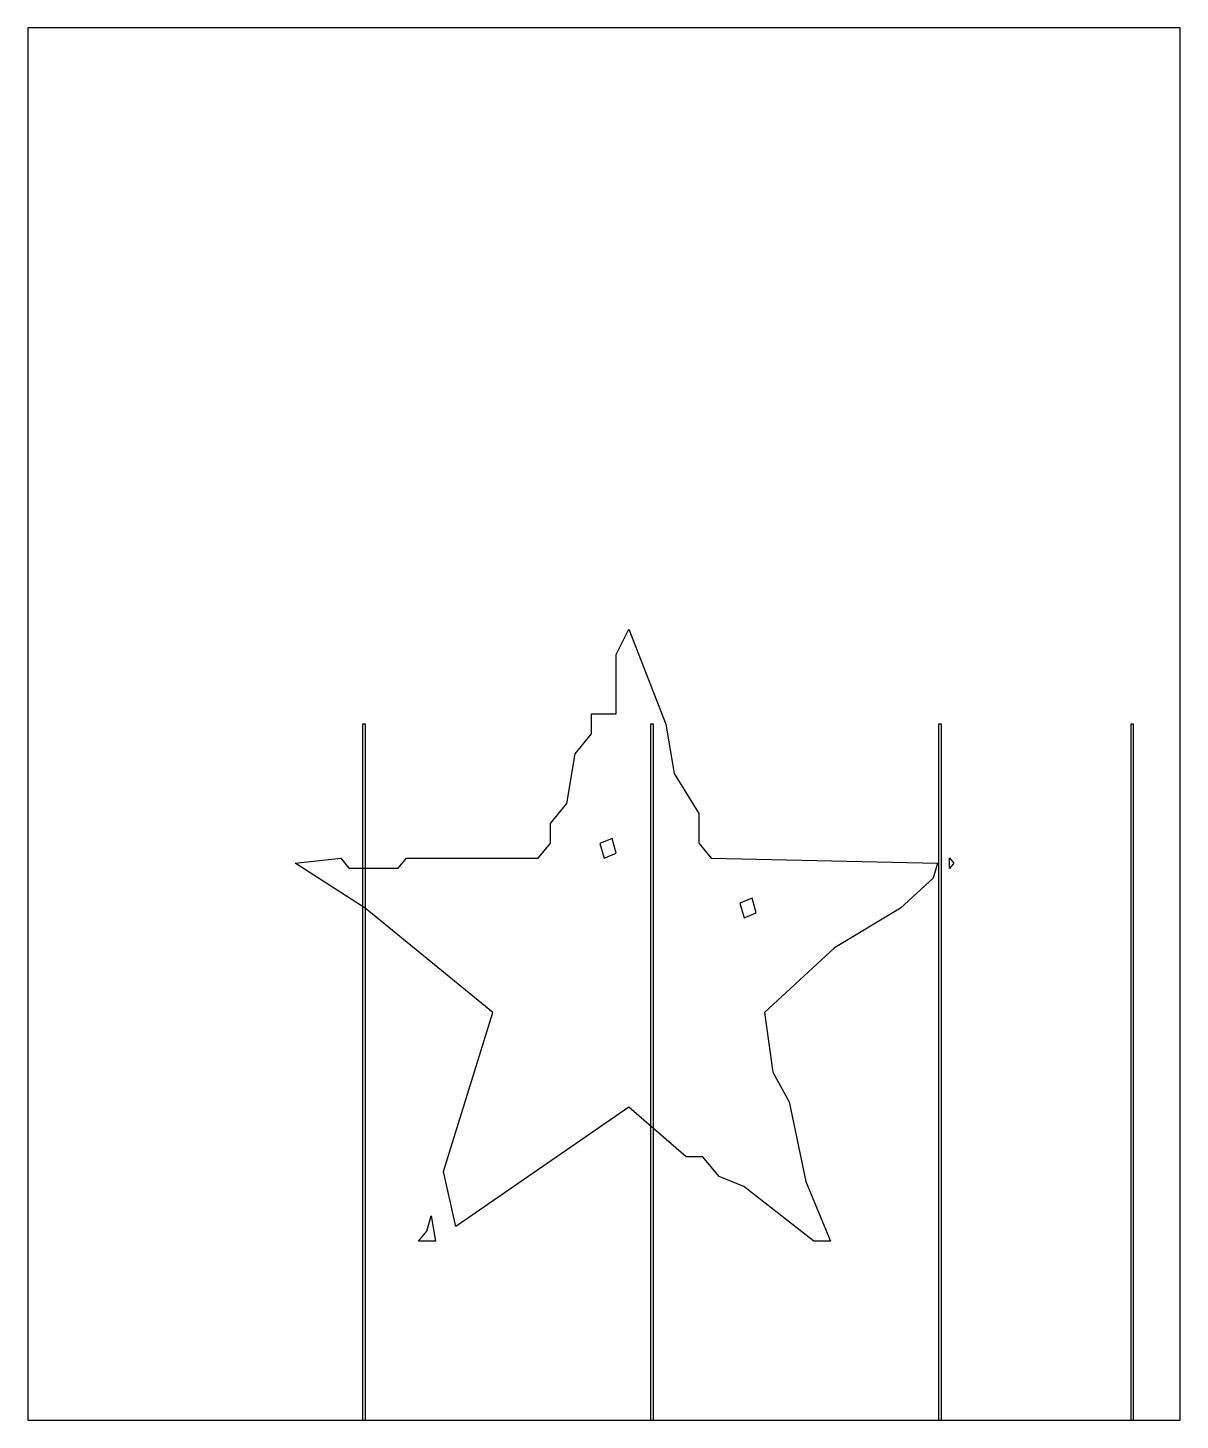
# Model space of a CAD drawing. Header units: millimetres. Extents: x 0 to 1200, y 0 to 1450.
import ezdxf

# ---------------------------------------------------------------- set-up
doc = ezdxf.new("R2010")
doc.units = ezdxf.units.MM
for name, color, linetype in [('OUTLINE', 5, 'Continuous'), ('PIECE', 3, 'Continuous'), ('SLOT', 1, 'Continuous')]:
    doc.layers.add(name, color=color, linetype=linetype)

msp = doc.modelspace()

# ---------------------------------------------------------------- linework, layer by layer
at = {"layer": 'OUTLINE'}
msp.add_lwpolyline([(0, 0), (1200, 0), (1200, 1450), (0, 1450), (0, 0)], close=True, dxfattribs=at)
at = {"layer": 'PIECE'}
for points in [[(702.8, 274.4), (685.7, 274.4), (625.7, 326.1), (445.6, 201.8), (432.8, 258.9), (484.2, 424.6), (351.4, 533.3), (278.3, 580.1), (325.8, 585.3), (334.3, 574.9), (385.7, 574.9), (394.2, 585.3), (531.4, 585.3), (544.2, 600.8), (544.2, 621.5), (561.3, 642.2), (569.9, 694), (587, 714.7), (587, 735.5), (612.8, 735.5), (612.8, 797.5), (625.7, 823.6), (664.4, 725), (673, 673.3), (698.7, 631.8), (698.7, 600.8), (711.5, 585.3), (947.3, 580.1), (942.9, 564.4), (908.6, 533.3), (840.1, 491.9), (767.2, 424.6), (775.8, 362.5), (793, 331.5), (810.1, 248.6), (835.9, 186.3), (818.5, 186.3), (745.7, 243.3), (719.9, 253.7), (702.8, 274.4)], [(612.7, 590.4), (608.5, 605.8), (595.8, 600.7), (600.1, 585.3), (612.7, 590.4)], [(964.4, 580), (959.9, 574.5), (959.9, 585.5), (964.4, 580)], [(754.2, 543.6), (741.5, 538.5), (745.8, 523.2), (758.5, 528.3), (754.2, 543.6)], [(424.4, 186.3), (406.9, 186.3), (415.6, 196.8), (420, 212.8), (424.4, 186.3)]]:
    msp.add_lwpolyline(points, close=True, dxfattribs=at)
at = {"layer": 'SLOT'}
for points in [[(348.4, 0), (351.5, 0), (351.5, 725), (348.4, 725), (348.4, 0)], [(648.4, 0), (651.6, 0), (651.6, 725), (648.4, 725), (648.4, 0)], [(948.4, 0), (951.5, 0), (951.5, 725), (948.4, 725), (948.4, 0)], [(1148.5, 0), (1151.5, 0), (1151.5, 725), (1148.5, 725), (1148.5, 0)]]:
    msp.add_lwpolyline(points, close=True, dxfattribs=at)

doc.saveas('drawing.dxf')
